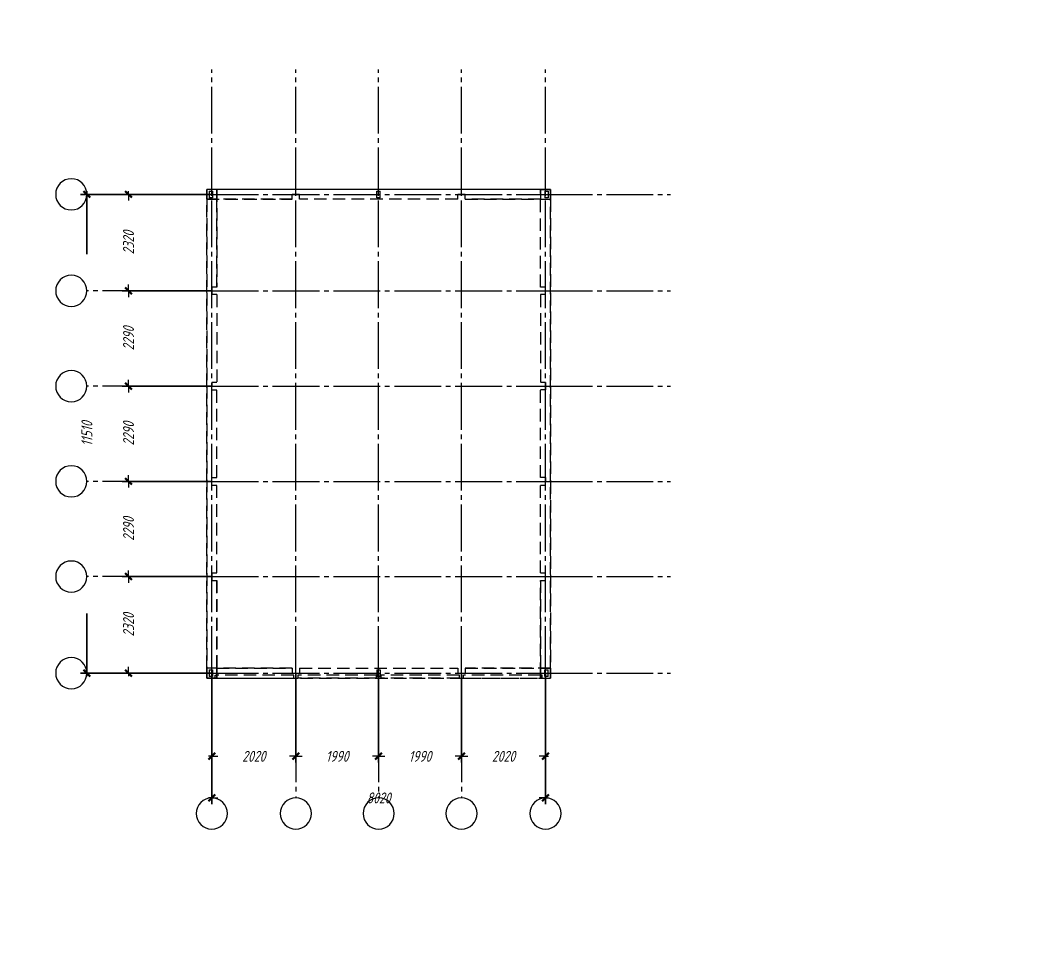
# Model space of a CAD drawing. Header units: millimetres. Extents: x 0 to 7980, y 0 to 297.
# Drawn here: x 487.2 to 811.3, y 0 to 297 of the extents above; entities that cross this region are included whole.
import ezdxf

# ---------------------------------------------------------------- set-up
doc = ezdxf.new("R2010")
doc.units = ezdxf.units.MM
for name, pattern in [('K5LT_AXLED', [19.5, 15, -1.5, 1.5, -1.5]), ('K5LT_BASIC', [0]), ('K5LT_DASHED', [6, 4, -2]), ('K5LT_THIN', [0])]:
    doc.linetypes.add(name, pattern=pattern)
doc.layers.add('Системный слой', color=7, linetype='Continuous')
doc.styles.add('KDIMTEXTSTYLE', font='GOST_AU.SHX', dxfattribs={"width": 0.96, "oblique": 15, "height": 5})
doc.styles.add('KTEXTSTYLE', font='GOST_AU.SHX', dxfattribs={"width": 0.96, "height": 5})
doc.dimstyles.new('KDIMSTYLE (0.01)', dxfattribs={"dimtxt": 5, "dimasz": 1, "dimexe": 2, "dimexo": 0, "dimgap": 1, "dimtad": 1, "dimlfac": 75, "dimtxsty": 'KDIMTEXTSTYLE', "dimsah": 1, "dimcen": 0, "dimdle": 1, "dimadec": 0, "dimazin": 0, "dimtfac": 0.667, "dimtmove": 0, "dimatfit": 3, "dimfxl": 0, "dimtvp": 1, "dimtolj": 1, "dimtzin": 0, "dimarcsym": 0})

# ---------------------------------------------------------------- blocks, each defined once
blk = doc.blocks.new('U14')
at = {"layer": 'Системный слой', "color": 30, "linetype": 'K5LT_AXLED', "lineweight": 18}
for p, q in [((528.5741548563547, 87.72095628591303), (508.5741548563547, 87.72095628591303)), ((548.5741548563547, 87.72095628591303), (528.5741548563547, 87.72095628591303)), ((548.5741548563547, 87.72095628591303), (655.5074881896879, 87.72095628591303)), ((655.5074881896879, 87.72095628591303), (695.5074881896879, 87.72095628591303))]:
    blk.add_line(p, q, dxfattribs=at)
at = {"layer": 'Системный слой', "color": 7, "linetype": 'K5LT_THIN', "lineweight": 18}
blk.add_arc((503.5741548563547, 87.72095628591302), 5, 0, 359.999994270422, dxfattribs=at)
blk = doc.blocks.new('U15')
at = {"layer": 'Системный слой', "color": 30, "linetype": 'K5LT_AXLED', "lineweight": 18}
for p, q in [((528.5741548563547, 118.6542896192464), (508.5741548563547, 118.6542896192464)), ((548.5741548563547, 118.6542896192464), (528.5741548563547, 118.6542896192464)), ((548.5741548563547, 118.6542896192464), (655.5074881896879, 118.6542896192464)), ((655.5074881896879, 118.6542896192464), (695.5074881896879, 118.6542896192464))]:
    blk.add_line(p, q, dxfattribs=at)
at = {"layer": 'Системный слой', "color": 7, "linetype": 'K5LT_THIN', "lineweight": 18}
blk.add_arc((503.5741548563547, 118.6542896192464), 5, 0, 359.999994270422, dxfattribs=at)
blk = doc.blocks.new('U16')
at = {"layer": 'Системный слой', "color": 30, "linetype": 'K5LT_AXLED', "lineweight": 18}
for p, q in [((528.5741548563547, 149.1876229525797), (508.5741548563547, 149.1876229525797)), ((548.5741548563547, 149.1876229525797), (528.5741548563547, 149.1876229525797)), ((548.5741548563547, 149.1876229525797), (655.5074881896879, 149.1876229525797)), ((655.5074881896879, 149.1876229525797), (695.5074881896879, 149.1876229525797))]:
    blk.add_line(p, q, dxfattribs=at)
at = {"layer": 'Системный слой', "color": 7, "linetype": 'K5LT_THIN', "lineweight": 18}
blk.add_arc((503.5741548563547, 149.1876229525797), 5, 0, 359.999994270422, dxfattribs=at)
blk = doc.blocks.new('U17')
at = {"layer": 'Системный слой', "color": 30, "linetype": 'K5LT_AXLED', "lineweight": 18}
for p, q in [((528.5741548563547, 179.720956285913), (508.5741548563547, 179.720956285913)), ((548.5741548563547, 179.720956285913), (528.5741548563547, 179.720956285913)), ((548.5741548563547, 179.720956285913), (655.5074881896879, 179.720956285913)), ((655.5074881896879, 179.720956285913), (695.5074881896879, 179.720956285913))]:
    blk.add_line(p, q, dxfattribs=at)
at = {"layer": 'Системный слой', "color": 7, "linetype": 'K5LT_THIN', "lineweight": 18}
blk.add_arc((503.5741548563547, 179.720956285913), 5, 0, 359.999994270422, dxfattribs=at)
blk = doc.blocks.new('U18')
at = {"layer": 'Системный слой', "color": 30, "linetype": 'K5LT_AXLED', "lineweight": 18}
for p, q in [((528.5741548563547, 210.2542896192464), (508.5741548563547, 210.2542896192464)), ((548.5741548563547, 210.2542896192464), (528.5741548563547, 210.2542896192464)), ((548.5741548563547, 210.2542896192464), (655.5074881896879, 210.2542896192464)), ((655.5074881896879, 210.2542896192464), (695.5074881896879, 210.2542896192464))]:
    blk.add_line(p, q, dxfattribs=at)
at = {"layer": 'Системный слой', "color": 7, "linetype": 'K5LT_THIN', "lineweight": 18}
blk.add_arc((503.5741548563547, 210.2542896192463), 5, 0, 359.999994270422, dxfattribs=at)
blk = doc.blocks.new('U19')
at = {"layer": 'Системный слой', "color": 30, "linetype": 'K5LT_AXLED', "lineweight": 18}
for p, q in [((528.5741548563547, 241.1876229525797), (508.5741548563547, 241.1876229525797)), ((548.5741548563547, 241.1876229525797), (528.5741548563547, 241.1876229525797)), ((548.5741548563547, 241.1876229525797), (655.5074881896879, 241.1876229525797)), ((655.5074881896879, 241.1876229525797), (695.5074881896879, 241.1876229525797))]:
    blk.add_line(p, q, dxfattribs=at)
at = {"layer": 'Системный слой', "color": 7, "linetype": 'K5LT_THIN', "lineweight": 18}
blk.add_arc((503.5741548563547, 241.1876229525797), 5, 0, 359.999994270422, dxfattribs=at)
blk = doc.blocks.new('U20')
at = {"layer": 'Системный слой', "color": 30, "linetype": 'K5LT_AXLED', "lineweight": 18}
for p, q in [((548.5741548563547, 241.1876229525797), (548.5741548563547, 281.1876229525797)), ((548.5741548563547, 87.72095628591303), (548.5741548563547, 241.1876229525797)), ((548.5741548563547, 87.72095628591303), (548.5741548563547, 67.72095628591303)), ((548.5741548563547, 67.72095628591303), (548.5741548563547, 47.72095628591303))]:
    blk.add_line(p, q, dxfattribs=at)
at = {"layer": 'Системный слой', "color": 7, "linetype": 'K5LT_THIN', "lineweight": 18}
blk.add_arc((548.5741548563547, 42.72095628591302), 5, 0, 359.999994270422, dxfattribs=at)
blk = doc.blocks.new('U21')
at = {"layer": 'Системный слой', "color": 30, "linetype": 'K5LT_AXLED', "lineweight": 18}
for p, q in [((575.5074881896879, 241.1876229525797), (575.5074881896879, 281.1876229525797)), ((575.5074881896879, 87.72095628591303), (575.5074881896879, 241.1876229525797)), ((575.5074881896879, 87.72095628591303), (575.5074881896879, 67.72095628591303)), ((575.5074881896879, 67.72095628591303), (575.5074881896879, 47.72095628591303))]:
    blk.add_line(p, q, dxfattribs=at)
at = {"layer": 'Системный слой', "color": 7, "linetype": 'K5LT_THIN', "lineweight": 18}
blk.add_arc((575.5074881896878, 42.72095628591302), 5, 0, 359.999994270422, dxfattribs=at)
blk = doc.blocks.new('U22')
at = {"layer": 'Системный слой', "color": 30, "linetype": 'K5LT_AXLED', "lineweight": 18}
for p, q in [((602.0408215230212, 241.1876229525797), (602.0408215230212, 281.1876229525797)), ((602.0408215230212, 87.72095628591303), (602.0408215230212, 241.1876229525797)), ((602.0408215230212, 87.72095628591303), (602.0408215230212, 67.72095628591303)), ((602.0408215230212, 67.72095628591303), (602.0408215230212, 47.72095628591303))]:
    blk.add_line(p, q, dxfattribs=at)
at = {"layer": 'Системный слой', "color": 7, "linetype": 'K5LT_THIN', "lineweight": 18}
blk.add_arc((602.0408215230212, 42.72095628591302), 5, 0, 359.999994270422, dxfattribs=at)
blk = doc.blocks.new('U23')
at = {"layer": 'Системный слой', "color": 30, "linetype": 'K5LT_AXLED', "lineweight": 18}
for p, q in [((628.5741548563547, 241.1876229525797), (628.5741548563547, 281.1876229525797)), ((628.5741548563547, 87.72095628591303), (628.5741548563547, 241.1876229525797)), ((628.5741548563547, 87.72095628591303), (628.5741548563547, 67.72095628591303)), ((628.5741548563547, 67.72095628591303), (628.5741548563547, 47.72095628591303))]:
    blk.add_line(p, q, dxfattribs=at)
at = {"layer": 'Системный слой', "color": 7, "linetype": 'K5LT_THIN', "lineweight": 18}
blk.add_arc((628.5741548563545, 42.72095628591302), 5, 0, 359.999994270422, dxfattribs=at)
blk = doc.blocks.new('U24')
at = {"layer": 'Системный слой', "color": 30, "linetype": 'K5LT_AXLED', "lineweight": 18}
for p, q in [((655.5074881896879, 241.1876229525797), (655.5074881896879, 281.1876229525797)), ((655.5074881896879, 87.72095628591303), (655.5074881896879, 241.1876229525797)), ((655.5074881896879, 87.72095628591303), (655.5074881896879, 67.72095628591303)), ((655.5074881896879, 67.72095628591303), (655.5074881896879, 47.72095628591303))]:
    blk.add_line(p, q, dxfattribs=at)
at = {"layer": 'Системный слой', "color": 7, "linetype": 'K5LT_THIN', "lineweight": 18}
blk.add_arc((655.5074881896878, 42.72095628591302), 5, 0, 359.999994270422, dxfattribs=at)
blk = doc.blocks.new('U13')
at = {"layer": 'Системный слой'}
for name in ['U20', 'U21', 'U22', 'U23', 'U24', 'U19', 'U18', 'U17', 'U16', 'U15', 'U14']:
    blk.add_blockref(name, (0, 0), dxfattribs=at)
blk = doc.blocks.new('U25')
at = {"layer": 'Системный слой', "color": 7, "linetype": 'K5LT_DASHED', "lineweight": 18}
for p, q in [((546.970163049618, 179.7210443125795), (546.970163049618, 242.7876068192463)), ((550.1701623296187, 242.7875999392463), (546.9701679029511, 242.7875999392463)), ((546.9701679029511, 242.7875999392463), (546.9701679029511, 239.5876054992463)), ((550.1701623296187, 242.7875999392463), (546.9701679029511, 242.7875999392463)), ((546.9701679029511, 239.5876054992463), (546.9701679029511, 242.7875999392463)), ((657.1033048096183, 242.7875930459132), (546.9701727429522, 242.7875930459132)), ((547.7701617296187, 242.254274365913), (547.7701617296187, 240.1209445525797)), ((547.7701617296187, 242.254274365913), (548.8368266362845, 242.254274365913)), ((548.8368266362845, 240.1209445525797), (547.7701617296187, 240.1209445525797)), ((548.8368289829519, 242.2542709525797), (548.8368289829519, 240.1209412325796)), ((653.9033197829524, 242.7876068192463), (550.1701577696181, 242.7876068192463)), ((550.1701577696181, 242.7876068192463), (550.1701577696181, 211.4543252325797)), ((550.1701623296187, 239.5876054992463), (550.1701623296187, 242.7875999392463)), ((550.1701623296187, 239.5876054992463), (550.1701623296187, 242.7875999392463)), ((574.3034512496189, 239.5876120992465), (574.3034512496189, 241.1876094592462)), ((576.7034517296179, 241.1875959659129), (574.3034561162854, 241.1875959659129)), ((576.7034472762848, 239.5876120992465), (576.7034472762848, 241.1876094592462)), ((601.5034063296183, 242.254274365913), (602.5700712229522, 242.254274365913)), ((601.5034063429517, 240.1209412325796), (601.5034063429517, 242.2542709525797)), ((602.5700712229522, 240.1209445525797), (601.5034063296183, 240.1209445525797)), ((602.5700712229522, 240.1209445525797), (602.5700712229522, 242.254274365913)), ((629.7700214229517, 241.1875959659129), (627.3700258096176, 241.1875959659129)), ((627.3700302629522, 239.5876120992465), (627.3700302629522, 241.1876094592462)), ((629.7700214229517, 239.5875988992465), (629.7700214229517, 241.1875959659129)), ((653.9033152229517, 242.7875999392463), (653.9033152229517, 239.5876054992463)), ((653.9033152229517, 242.7875999392463), (657.1033096496179, 242.7875999392463)), ((653.9033152229517, 242.7875999392463), (653.9033152229517, 239.5876054992463)), ((653.9033197829524, 211.4543252325797), (653.9033197829524, 242.7876068192463)), ((653.9033197829524, 242.7876068192463), (657.103314489619, 242.7876068192463)), ((655.2366509162845, 242.254274365913), (656.3033158229517, 242.254274365913)), ((655.2366509162845, 242.254274365913), (655.2366509162845, 240.1209445525797)), ((656.3033158229517, 240.1209445525797), (655.2366509162845, 240.1209445525797)), ((656.3033158229517, 242.254274365913), (656.3033158229517, 240.1209445525797)), ((657.1033096496179, 242.7875999392463), (657.1033096496179, 239.5876054992463)), ((657.1033096496179, 239.5876054992463), (657.1033096496179, 242.7875999392463)), ((657.103314489619, 149.1877614059131), (657.103314489619, 242.7876068192463)), ((550.1701623296187, 239.5876054992463), (546.9701679029511, 239.5876054992463)), ((546.9701727429522, 239.5875988992465), (574.3034561162854, 239.5875988992465)), ((550.1701668896177, 239.5875988992465), (546.9701727429522, 239.5875988992465)), ((546.9701727429522, 239.5875988992465), (546.9701727429522, 179.7210416325797)), ((574.3034512496189, 239.5876120992465), (550.1701577696181, 239.5876120992465)), ((550.1701668896177, 211.4543169792464), (550.1701668896177, 239.5875988992465)), ((627.3700302629522, 239.5876120992465), (576.7034472762848, 239.5876120992465)), ((629.7700214229517, 239.5875988992465), (657.1033048096183, 239.5875988992465)), ((653.9033197829524, 239.5876120992465), (629.7700263029516, 239.5876120992465)), ((653.9033106629512, 211.4543169792464), (653.9033106629512, 239.5875988992465)), ((653.9033152229517, 239.5876054992463), (657.1033096496179, 239.5876054992463)), ((653.9033152229517, 239.5876054992463), (657.1033096496179, 239.5876054992463)), ((657.1033048096183, 239.5875988992465), (657.1033048096183, 149.1877640859129)), ((550.1701668896177, 211.4543169792464), (548.5701698096183, 211.4543169792464)), ((548.5701698096183, 211.4543169792464), (548.5701698096183, 209.0543213525797)), ((655.5033171429525, 211.4543252325797), (653.9033197829524, 211.4543252325797)), ((655.5033077429523, 209.0543213525797), (655.5033077429523, 211.4543169792464)), ((550.1701577696181, 209.0543292059131), (548.5701604096181, 209.0543292059131)), ((550.1701577696181, 209.0543292059131), (550.1701577696181, 180.9210423259129)), ((655.5033077429523, 209.0543213525797), (653.9033106629512, 209.0543213525797)), ((653.9033197829524, 209.0543292059131), (653.9033197829524, 180.9210423259129)), ((546.970163049618, 179.7210443125795), (546.970163049618, 86.12119889924634)), ((548.5701604096181, 179.7210443125795), (546.970163049618, 179.7210443125795)), ((548.5701698096183, 179.7210416325797), (546.9701727429522, 179.7210416325797)), ((546.9701727429522, 89.3212068192465), (546.9701727429522, 179.7210416325797)), ((550.1701577696181, 180.9210423259129), (548.5701604096181, 180.9210423259129)), ((548.5701604096181, 178.5210462992462), (548.5701604096181, 179.7210443125795)), ((548.5701604096181, 178.5210462992462), (550.1701577696181, 178.5210462992462)), ((548.5701698096183, 180.9210394325796), (548.5701698096183, 179.7210416325797)), ((550.1701668896177, 150.3877618992463), (550.1701668896177, 178.5210438192463)), ((655.5033077429523, 178.5210438192463), (653.9033106629512, 178.5210438192463)), ((655.5033171429525, 180.9210423259129), (653.9033197829524, 180.9210423259129)), ((653.9033197829524, 150.3877594192464), (653.9033197829524, 178.5210462992462)), ((655.5033171429525, 180.9210423259129), (655.5033171429525, 178.5210462992462)), ((548.5701604096181, 147.9877633925797), (548.5701604096181, 150.3877594192464)), ((548.5701698096183, 150.3877618992463), (550.1701668896177, 150.3877618992463)), ((655.5033171429525, 150.3877594192464), (653.9033197829524, 150.3877594192464)), ((655.5033077429523, 149.1877640859129), (657.1033048096183, 149.1877640859129)), ((655.5033077429523, 147.987766285913), (655.5033077429523, 149.1877640859129)), ((655.5033171429525, 150.3877594192464), (655.5033171429525, 149.1877614059131)), ((655.5033171429525, 149.1877614059131), (657.103314489619, 149.1877614059131)), ((657.1033048096183, 89.3212068192465), (657.1033048096183, 149.1877640859129)), ((657.103314489619, 149.1877614059131), (657.103314489619, 86.12119889924634)), ((548.5701604096181, 147.9877633925797), (550.1701577696181, 147.9877633925797)), ((550.1701668896177, 119.8544843659129), (550.1701668896177, 147.987766285913)), ((653.9033197829524, 119.854476525913), (653.9033197829524, 147.9877633925797)), ((653.9033197829524, 147.9877633925797), (655.5033171429525, 147.9877633925797)), ((548.5701604096181, 117.4544804859129), (550.1701577696181, 117.4544804859129)), ((548.5701698096183, 119.8544843659129), (550.1701668896177, 119.8544843659129)), ((548.5701698096183, 119.8544843659129), (548.5701698096183, 117.4544887525796)), ((550.1701577696181, 117.4544804859129), (550.1701577696181, 87.10786393924636)), ((550.1701668896177, 89.3212068192465), (550.1701668896177, 117.4544887525796)), ((653.9033106629512, 117.4544887525796), (653.9033106629512, 89.3212068192465)), ((653.9033197829524, 119.854476525913), (655.5033171429525, 119.854476525913)), ((653.9033197829524, 87.10786393924636), (653.9033197829524, 117.4544804859129)), ((653.9033197829524, 117.4544804859129), (655.5033171429525, 117.4544804859129)), ((655.5033077429523, 117.4544887525796), (655.5033077429523, 119.8544843659129)), ((550.1701623296187, 89.3212002192463), (546.9701679029511, 89.3212002192463)), ((546.9701679029511, 86.12120579257977), (546.9701679029511, 89.3212002192463)), ((550.1701623296187, 89.3212002192463), (546.9701679029511, 89.3212002192463)), ((546.9701679029511, 89.3212002192463), (546.9701679029511, 86.12120579257977)), ((574.3034561162854, 89.3212068192465), (546.9701727429522, 89.3212068192465)), ((547.7701617296187, 88.78786116591287), (548.8368266362845, 88.78786116591287)), ((547.7701617296187, 88.78786116591287), (547.7701617296187, 86.65453135257957)), ((548.8368266362845, 88.78786116591287), (548.8368266362845, 86.65453135257957)), ((550.1701577696181, 87.10786393924636), (550.1701577696181, 89.32119361924649)), ((550.1701577696181, 89.32119361924649), (574.3034512496189, 89.32119361924649)), ((550.1701623296187, 86.12120579257977), (550.1701623296187, 89.3212002192463)), ((550.1701623296187, 89.3212002192463), (550.1701623296187, 86.12120579257977)), ((574.3034561162854, 89.3212068192465), (574.3034561162854, 87.72120975257965)), ((574.3034561162854, 87.72120975257965), (576.7034517296179, 87.72120975257965)), ((576.7034472762848, 89.32119361924649), (627.3700302629522, 89.32119361924649)), ((576.7034472762848, 89.32119361924649), (576.7034472762848, 87.72119625924641)), ((601.5034063296183, 88.78786116591287), (601.5034063296183, 86.65453135257957)), ((601.5034063296183, 88.78786116591287), (602.5700712229522, 88.78786116591287)), ((602.5700712096187, 88.78786448591292), (602.5700712096187, 86.65453476591289)), ((627.3700258096176, 87.72120975257965), (629.7700214229517, 87.72120975257965)), ((627.3700302629522, 89.32119361924649), (627.3700302629522, 87.72119625924641)), ((657.1033048096183, 89.3212068192465), (629.7700214229517, 89.3212068192465)), ((629.7700263029516, 89.32119361924649), (653.9033197829524, 89.32119361924649)), ((629.7700263029516, 89.32119361924649), (629.7700263029516, 87.72119625924641)), ((653.9033106629512, 89.3212068192465), (657.1033048096183, 89.3212068192465)), ((653.9033152229517, 89.3212002192463), (653.9033152229517, 86.12120579257977)), ((653.9033152229517, 89.3212002192463), (657.1033096496179, 89.3212002192463)), ((653.9033152229517, 89.3212002192463), (653.9033152229517, 86.12120579257977)), ((653.9033197829524, 87.10786393924636), (653.9033197829524, 89.32119361924649)), ((655.2366485696185, 86.65453476591289), (655.2366485696185, 88.78786448591292)), ((655.2366509162845, 88.78786116591287), (656.3033158229517, 88.78786116591287)), ((656.3033158229517, 86.65453135257957), (656.3033158229517, 88.78786116591287)), ((657.1033096496179, 86.12120579257977), (657.1033096496179, 89.3212002192463)), ((657.1033096496179, 89.3212002192463), (657.1033096496179, 86.12120579257977)), ((549.6368253162852, 86.12119889924634), (546.970163049618, 86.12119889924634)), ((550.1701623296187, 86.12120579257977), (546.9701679029511, 86.12120579257977)), ((550.1701623296187, 86.12120579257977), (546.9701679029511, 86.12120579257977)), ((546.9701727429522, 86.12121267257977), (657.1033048096183, 86.12121267257977)), ((548.8368266362845, 86.65453135257957), (547.7701617296187, 86.65453135257957)), ((549.6368253162852, 86.12119889924634), (549.6368253162852, 87.10786393924636)), ((549.6368268496179, 87.10786620591283), (550.1701592896188, 87.10786620591283)), ((549.6368268496179, 86.12120119257966), (550.1701592896188, 86.12120119257966)), ((550.1701592896188, 86.12120119257966), (550.1701592896188, 87.10786620591283)), ((574.8367844896181, 87.10786620591283), (550.1701592896188, 87.10786620591283)), ((550.1701592896188, 86.12120119257966), (550.1701592896188, 87.10786620591283)), ((550.1701592896188, 86.12120119257966), (574.8367844896181, 86.12120119257966)), ((574.8367844896181, 86.12120119257966), (574.8367844896181, 87.10786620591283)), ((574.8367837029517, 86.12119889924634), (576.170114822952, 86.12119889924634)), ((601.3700732229519, 87.10786620591283), (576.1701155829516, 87.10786620591283)), ((576.1701155829516, 87.10786620591283), (576.1701155829516, 86.12120119257966)), ((601.3700732229519, 86.12120119257966), (576.1701155829516, 86.12120119257966)), ((601.3700732229519, 86.12120119257966), (601.3700732229519, 87.10786620591283)), ((602.7034043429521, 86.12119889924634), (601.3700732096185, 86.12119889924634)), ((602.5700712229522, 86.65453135257957), (601.5034063296183, 86.65453135257957)), ((627.9033619696189, 87.10786620591283), (602.7034043162852, 87.10786620591283)), ((602.7034043162852, 87.10786620591283), (602.7034043162852, 86.12120119257966)), ((627.9033619696189, 86.12120119257966), (602.7034043162852, 86.12120119257966)), ((627.9033619696189, 86.12120119257966), (627.9033619696189, 87.10786620591283)), ((627.9033627162851, 86.12119889924634), (629.2366938496187, 86.12119889924634)), ((629.2366930496189, 86.12120119257966), (629.2366930496189, 87.10786620591283)), ((653.9033182629516, 87.10786620591283), (629.2366930496189, 87.10786620591283)), ((629.2366930496189, 86.12120119257966), (653.9033182629516, 86.12120119257966)), ((653.9033152229517, 86.12120579257977), (657.1033096496179, 86.12120579257977)), ((653.9033152229517, 86.12120579257977), (657.1033096496179, 86.12120579257977)), ((653.9033182629516, 86.12120119257966), (653.9033182629516, 87.10786620591283)), ((653.9033182629516, 86.12120119257966), (653.9033182629516, 87.10786620591283)), ((654.436650702951, 86.12120119257966), (653.9033182629516, 86.12120119257966)), ((654.4366522362852, 87.10786393924636), (653.9033197829524, 87.10786393924636)), ((654.436650702951, 86.12120119257966), (654.436650702951, 87.10786620591283)), ((654.4366522362852, 86.12119889924634), (657.103314489619, 86.12119889924634)), ((656.3033158229517, 86.65453135257957), (655.2366509162845, 86.65453135257957))]:
    blk.add_line(p, q, dxfattribs=at)
blk = doc.blocks.new('KDIMARROW_03')
at = {"layer": 'Системный слой', "color": 0, "linetype": 'K5LT_BASIC', "lineweight": 40}
blk.add_line((-1.060500025749207, -1.060500025749206), (1.060500025749207, 1.060500025749206), dxfattribs=at)
at = {"layer": 'Системный слой', "color": 0, "linetype": 'K5LT_THIN', "lineweight": 18}
for q in [(-1, 0), (2, -2.449293598294706e-16)]:
    blk.add_line((0, 0), q, dxfattribs=at)

msp = doc.modelspace()

# ---------------------------------------------------------------- block references
at = {"layer": 'Системный слой'}
for name in ['U13', 'U25']:
    msp.add_blockref(name, (0, 0), dxfattribs=at)

# ---------------------------------------------------------------- dimensions: what is measured, and where the dimension line sits
at = {"layer": 'Системный слой', "color": 7}
for base, p1, p2, location in [((508.5741548563548, 87.72095628591306), (548.5741548563547, 241.1876229525797), (548.5741548563548, 87.72095628591303), (508.5741548563548, 164.4542896192464)), ((521.9074881896881, 210.2542896192464), (548.5741548563547, 241.1876229525797), (548.5741548563548, 210.2542896192464), (521.9074881896881, 225.7209562859131)), ((521.9074881896881, 179.720956285913), (548.5741548563547, 210.2542896192464), (548.5741548563548, 179.720956285913), (521.9074881896881, 194.9876229525798)), ((521.9074881896881, 149.1876229525797), (548.5741548563547, 179.720956285913), (548.5741548563548, 149.1876229525797), (521.9074881896881, 164.4542896192464)), ((521.9074881896881, 118.6542896192464), (548.5741548563547, 149.1876229525797), (548.5741548563548, 118.6542896192464), (521.9074881896881, 133.9209562859131)), ((521.9074881896881, 87.72095628591306), (548.5741548563547, 118.6542896192464), (548.5741548563548, 87.72095628591303), (521.9074881896881, 103.1876229525797))]:
    msp.add_linear_dim(base=base, p1=p1, p2=p2, angle=90, location=location, dimstyle='KDIMSTYLE (0.01)', override={"dimexo": 0, "dimpost": '\\H3.5;\\W0.965;\\Q15;<>', "dimblk1": 'KDIMARROW_03', "dimblk2": 'KDIMARROW_03', "dimse1": 0, "dimse2": 0, "dimclrt": 7, "dimtolj": 1}, dxfattribs=at).render()
for base, p1, p2, location in [((548.5741548563548, 61.05428961924639), (575.5074881896879, 87.72095628591303), (548.5741548563548, 87.72095628591303), (562.0408215230215, 61.05428961924639)), ((548.5741548563548, 47.72095628591305), (655.5074881896879, 87.72095628591303), (548.5741548563548, 87.72095628591303), (602.0408215230215, 47.72095628591305)), ((575.5074881896882, 61.05428961924639), (602.0408215230212, 87.72095628591303), (575.507488189688, 87.72095628591303), (588.7741548563548, 61.05428961924639)), ((602.0408215230215, 61.05428961924639), (628.5741548563547, 87.72095628591303), (602.0408215230214, 87.72095628591303), (615.3074881896881, 61.05428961924639)), ((628.5741548563548, 61.05428961924639), (655.5074881896879, 87.72095628591303), (628.5741548563548, 87.72095628591303), (642.0408215230215, 61.05428961924639))]:
    msp.add_linear_dim(base=base, p1=p1, p2=p2, location=location, dimstyle='KDIMSTYLE (0.01)', override={"dimexo": 0, "dimpost": '\\H3.5;\\W0.965;\\Q15;<>', "dimblk1": 'KDIMARROW_03', "dimblk2": 'KDIMARROW_03', "dimse1": 0, "dimse2": 0, "dimclrt": 7, "dimtolj": 1}, dxfattribs=at).render()

doc.saveas('drawing.dxf')
